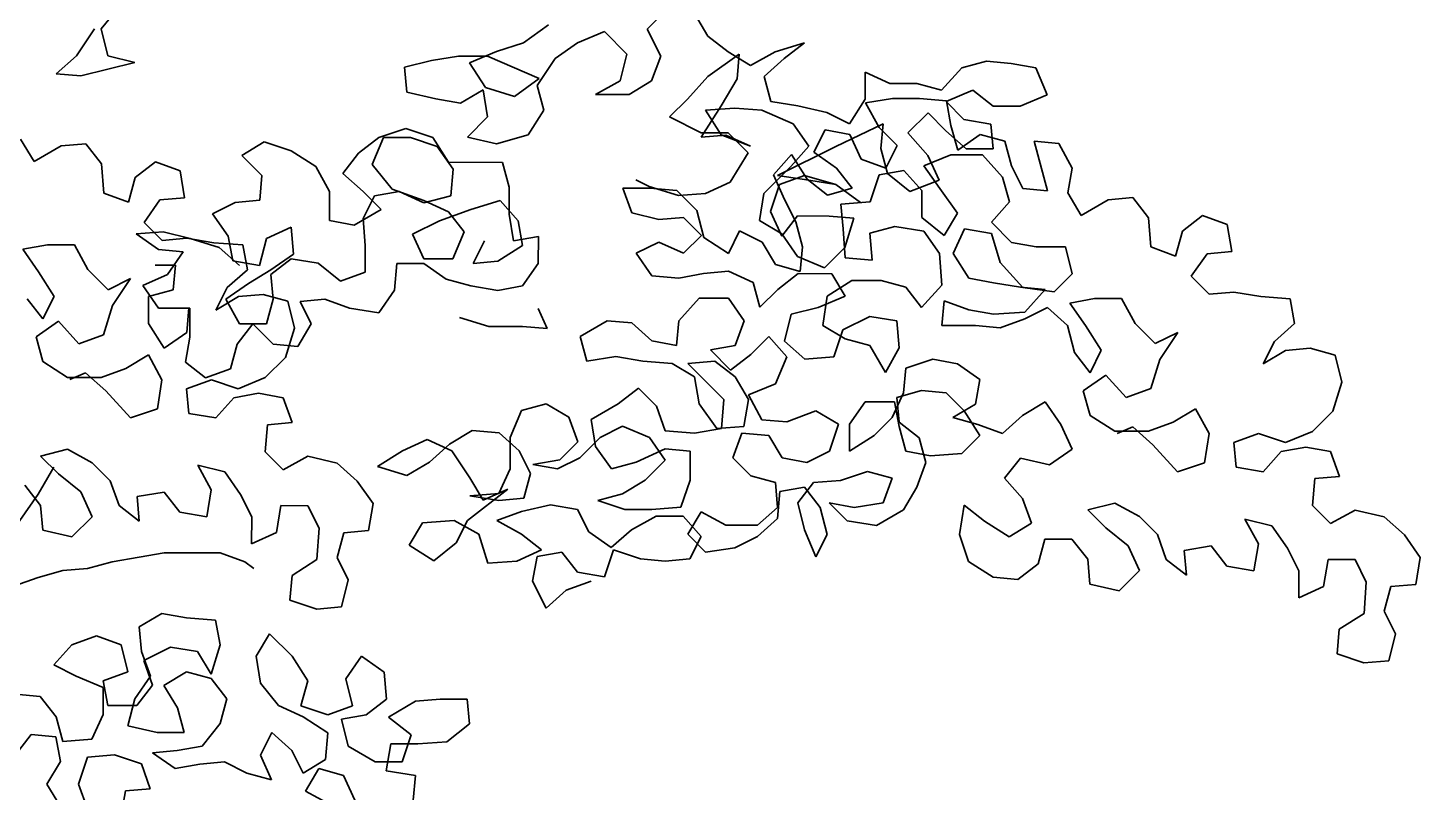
# Model space of a CAD drawing. Header units: millimetres. Extents: x 3675 to 7804, y -1257 to 3701.
# Drawn here: x 6697.1 to 6811.8, y -409 to -346 of the extents above; entities that cross this region are included whole.
import ezdxf

# ---------------------------------------------------------------- set-up
doc = ezdxf.new("R2010")
doc.units = ezdxf.units.MM
doc.layers.add('L-shrub', color=74, linetype='Continuous', lineweight=35)

# ---------------------------------------------------------------- blocks, each defined once
blk = doc.blocks.new('a4')
for p, q in [((0.50427, 2.15993), (0.51355, 2.17125)), ((0.75448, 2.1597), (0.76376, 2.16896)), ((0.77611, 2.16689), (0.78228, 2.15659)), ((0.50118, 2.15993), (0.49293, 2.14758)), ((0.50735, 2.14757), (0.50427, 2.15993)), ((0.70918, 2.1618), (0.69785, 2.15358)), ((0.72256, 2.15355), (0.73492, 2.15869)), ((0.73492, 2.15869), (0.74521, 2.14838)), ((0.76065, 2.14734), (0.75448, 2.1597)), ((0.78228, 2.15659), (0.79154, 2.14937)), ((0.69785, 2.15358), (0.68549, 2.14947)), ((0.71225, 2.14635), (0.72256, 2.15355)), ((0.81317, 2.14935), (0.82656, 2.15346)), ((0.82656, 2.15346), (0.81728, 2.14626)), ((0.49293, 2.14758), (0.48366, 2.13936)), ((0.49498, 2.13832), (0.5197, 2.14447)), ((0.5197, 2.14447), (0.50735, 2.14757)), ((0.65562, 2.14538), (0.64326, 2.1423)), ((0.66798, 2.14742), (0.65562, 2.14538)), ((0.68136, 2.14741), (0.66798, 2.14742)), ((0.68549, 2.14947), (0.67312, 2.14433)), ((0.67312, 2.14433), (0.68032, 2.133)), ((0.70504, 2.13709), (0.68136, 2.14741)), ((0.70401, 2.13401), (0.71225, 2.14635)), ((0.74521, 2.14838), (0.74211, 2.13603)), ((0.75652, 2.13602), (0.76065, 2.14734)), ((0.79669, 2.14834), (0.78226, 2.13805)), ((0.79154, 2.14937), (0.80183, 2.14318)), ((0.79565, 2.13701), (0.79669, 2.14834)), ((0.80183, 2.14318), (0.81317, 2.14935)), ((0.81728, 2.14626), (0.80801, 2.13803)), ((0.89862, 2.14207), (0.90995, 2.14514)), ((0.90995, 2.14514), (0.92128, 2.1441)), ((0.92128, 2.1441), (0.9326, 2.14203)), ((0.48366, 2.13936), (0.49498, 2.13832)), ((0.64326, 2.1423), (0.64428, 2.13097)), ((0.78226, 2.13805), (0.77299, 2.12776)), ((0.80801, 2.13803), (0.81109, 2.1267)), ((0.85433, 2.12769), (0.85434, 2.14005)), ((0.85434, 2.14005), (0.86567, 2.13489)), ((0.88935, 2.13178), (0.89862, 2.14207)), ((0.9326, 2.14203), (0.93774, 2.12967)), ((0.64428, 2.13097), (0.65766, 2.12787)), ((0.66899, 2.1258), (0.67929, 2.13197)), ((0.67929, 2.13197), (0.68134, 2.11961)), ((0.68032, 2.133), (0.6937, 2.12887)), ((0.6937, 2.12887), (0.70504, 2.13709)), ((0.70708, 2.12268), (0.70401, 2.13401)), ((0.74211, 2.13603), (0.73077, 2.12986)), ((0.74622, 2.12985), (0.75652, 2.13602)), ((0.78843, 2.12466), (0.79565, 2.13701)), ((0.86567, 2.13489), (0.87802, 2.13488)), ((0.87802, 2.13488), (0.88935, 2.13178)), ((0.90376, 2.13176), (0.8914, 2.12663)), ((0.91302, 2.12455), (0.90376, 2.13176)), ((0.65766, 2.12787), (0.66899, 2.1258)), ((0.73077, 2.12986), (0.74622, 2.12985)), ((0.77299, 2.12776), (0.76474, 2.11953)), ((0.77915, 2.11025), (0.78843, 2.12466)), ((0.81109, 2.1267), (0.82344, 2.12463)), ((0.82344, 2.12463), (0.83682, 2.12153)), ((0.84711, 2.11637), (0.85433, 2.12769)), ((0.86692, 2.12802), (0.85456, 2.12597)), ((0.85456, 2.12597), (0.86073, 2.11464)), ((0.87927, 2.12801), (0.86692, 2.12802)), ((0.89163, 2.12697), (0.87927, 2.12801)), ((0.8914, 2.12663), (0.89963, 2.11838)), ((0.89368, 2.11564), (0.89163, 2.12697)), ((0.92538, 2.12454), (0.91302, 2.12455)), ((0.93774, 2.12967), (0.92538, 2.12454)), ((0.68134, 2.11961), (0.67206, 2.11035)), ((0.69987, 2.11136), (0.70708, 2.12268)), ((0.76474, 2.11953), (0.77915, 2.11231)), ((0.79461, 2.12363), (0.78122, 2.12261)), ((0.78122, 2.12261), (0.78842, 2.11128)), ((0.80696, 2.12259), (0.79461, 2.12363)), ((0.82137, 2.11639), (0.80696, 2.12259)), ((0.83682, 2.12153), (0.84711, 2.11637)), ((0.88316, 2.12149), (0.87388, 2.11223)), ((0.89139, 2.11324), (0.88316, 2.12149)), ((0.89963, 2.11838), (0.91198, 2.11631)), ((0.64389, 2.11424), (0.63153, 2.11013)), ((0.65624, 2.11011), (0.64389, 2.11424)), ((0.77915, 2.11231), (0.79151, 2.1123)), ((0.79151, 2.1123), (0.80077, 2.10303)), ((0.82857, 2.10609), (0.82137, 2.11639)), ((0.83601, 2.11364), (0.83086, 2.10334)), ((0.84734, 2.11157), (0.83601, 2.11364)), ((0.86256, 2.11636), (0.84093, 2.10608)), ((0.86073, 2.11464), (0.86896, 2.1064)), ((0.86152, 2.10503), (0.86256, 2.11636)), ((0.87388, 2.11223), (0.88314, 2.10192)), ((0.90065, 2.10499), (0.89139, 2.11324)), ((0.89676, 2.10431), (0.89368, 2.11564)), ((0.91198, 2.11631), (0.913, 2.10498)), ((0.47351, 2.09908), (0.46735, 2.10939)), ((0.48588, 2.10628), (0.47351, 2.09908)), ((0.4972, 2.1073), (0.48588, 2.10628)), ((0.5044, 2.09803), (0.4972, 2.1073)), ((0.57902, 2.10812), (0.56871, 2.10195)), ((0.59137, 2.10399), (0.57902, 2.10812)), ((0.63153, 2.11013), (0.62226, 2.10293)), ((0.63359, 2.11013), (0.62843, 2.09778)), ((0.64595, 2.11012), (0.63359, 2.11013)), ((0.6583, 2.10599), (0.64595, 2.11012)), ((0.66344, 2.09878), (0.65624, 2.11011)), ((0.6655, 2.09568), (0.6583, 2.10599)), ((0.67206, 2.11035), (0.68545, 2.10725)), ((0.68545, 2.10725), (0.69987, 2.11136)), ((0.79048, 2.11127), (0.77915, 2.11025)), ((0.78842, 2.11128), (0.8018, 2.10612)), ((0.8018, 2.10612), (0.79048, 2.11127)), ((0.84093, 2.10608), (0.81414, 2.09272)), ((0.82033, 2.09683), (0.82857, 2.10609)), ((0.85248, 2.10023), (0.84734, 2.11157)), ((0.86896, 2.1064), (0.8638, 2.09611)), ((0.90706, 2.11151), (0.89676, 2.10431)), ((0.91838, 2.10841), (0.90706, 2.11151)), ((0.92146, 2.09708), (0.91838, 2.10841)), ((0.9431, 2.10736), (0.93177, 2.1084)), ((0.93177, 2.1084), (0.93793, 2.08574)), ((0.94926, 2.09603), (0.9431, 2.10736)), ((0.52912, 2.09903), (0.51984, 2.09183)), ((0.54044, 2.0949), (0.52912, 2.09903)), ((0.56871, 2.10195), (0.57797, 2.09268)), ((0.60269, 2.09677), (0.59137, 2.10399)), ((0.62226, 2.10293), (0.61504, 2.09367)), ((0.80077, 2.10303), (0.79252, 2.08965)), ((0.82056, 2.10232), (0.81231, 2.09306)), ((0.82776, 2.09099), (0.82056, 2.10232)), ((0.83086, 2.10334), (0.84115, 2.09613)), ((0.8638, 2.09611), (0.85248, 2.10023)), ((0.8646, 2.0937), (0.86152, 2.10503)), ((0.88131, 2.09712), (0.89367, 2.10226)), ((0.88314, 2.10192), (0.88828, 2.09059)), ((0.89367, 2.10226), (0.90808, 2.10224)), ((0.913, 2.10498), (0.90065, 2.10499)), ((0.90808, 2.10224), (0.91734, 2.09194)), ((0.50542, 2.08464), (0.5044, 2.09803)), ((0.54249, 2.08255), (0.54044, 2.0949)), ((0.57797, 2.09268), (0.57693, 2.08135)), ((0.60886, 2.08544), (0.60269, 2.09677)), ((0.61504, 2.09367), (0.6243, 2.08543)), ((0.62843, 2.09778), (0.63769, 2.08644)), ((0.68815, 2.09875), (0.66344, 2.09878)), ((0.66446, 2.08333), (0.6655, 2.09568)), ((0.69123, 2.08742), (0.68815, 2.09875)), ((0.80796, 2.08449), (0.82033, 2.09683)), ((0.81231, 2.09306), (0.81745, 2.08173)), ((0.81414, 2.09272), (0.82856, 2.09065)), ((0.8265, 2.09271), (0.81517, 2.0886)), ((0.84091, 2.08857), (0.8265, 2.09271)), ((0.84115, 2.09613), (0.84835, 2.08685)), ((0.85658, 2.08067), (0.86071, 2.09302)), ((0.86071, 2.09302), (0.87204, 2.09507)), ((0.87489, 2.08545), (0.8646, 2.0937)), ((0.87204, 2.09507), (0.88027, 2.08579)), ((0.8885, 2.08682), (0.88131, 2.09712)), ((0.9266, 2.08678), (0.92146, 2.09708)), ((0.94719, 2.0847), (0.94926, 2.09603)), ((0.51984, 2.09183), (0.51674, 2.08051)), ((0.63769, 2.08644), (0.6521, 2.08128)), ((0.69122, 2.07507), (0.69123, 2.08742)), ((0.75568, 2.08694), (0.74332, 2.08695)), ((0.74332, 2.08695), (0.74743, 2.07562)), ((0.75545, 2.08762), (0.74927, 2.09072)), ((0.76883, 2.08349), (0.75545, 2.08762)), ((0.76803, 2.0859), (0.75568, 2.08694)), ((0.79252, 2.08965), (0.78119, 2.08451)), ((0.81517, 2.0886), (0.81104, 2.07625)), ((0.83702, 2.08377), (0.82776, 2.09099)), ((0.82856, 2.09065), (0.84091, 2.08857)), ((0.84835, 2.08685), (0.83702, 2.08377)), ((0.84091, 2.08857), (0.85223, 2.08033)), ((0.85223, 2.08033), (0.84091, 2.08857)), ((0.88828, 2.09059), (0.87489, 2.08545)), ((0.89673, 2.07548), (0.8885, 2.08682)), ((0.91734, 2.09194), (0.92042, 2.08061)), ((0.93793, 2.08574), (0.9266, 2.08678)), ((0.51674, 2.08051), (0.50542, 2.08464)), ((0.52394, 2.07124), (0.53116, 2.08153)), ((0.53116, 2.08153), (0.54249, 2.08255)), ((0.5656, 2.08033), (0.5553, 2.07519)), ((0.57693, 2.08135), (0.5656, 2.08033)), ((0.60884, 2.07205), (0.60886, 2.08544)), ((0.62429, 2.07307), (0.62945, 2.08336)), ((0.6243, 2.08543), (0.63253, 2.07718)), ((0.62945, 2.08336), (0.64078, 2.08541)), ((0.64078, 2.08541), (0.6521, 2.08025)), ((0.6521, 2.08025), (0.66446, 2.08333)), ((0.6521, 2.08128), (0.66342, 2.07612)), ((0.67372, 2.07714), (0.68711, 2.08125)), ((0.68711, 2.08125), (0.69534, 2.07197)), ((0.77729, 2.07662), (0.76803, 2.0859)), ((0.78119, 2.08451), (0.76883, 2.08349)), ((0.80589, 2.07213), (0.80796, 2.08449)), ((0.81745, 2.08173), (0.82259, 2.07143)), ((0.84319, 2.07965), (0.85658, 2.08067)), ((0.88027, 2.08579), (0.88025, 2.07344)), ((0.92042, 2.08061), (0.91217, 2.07135)), ((0.95336, 2.0744), (0.94719, 2.0847)), ((0.96573, 2.0816), (0.95336, 2.0744)), ((0.97705, 2.08262), (0.96573, 2.0816)), ((0.98425, 2.07334), (0.97705, 2.08262)), ((0.5553, 2.07519), (0.5625, 2.06489)), ((0.63253, 2.07718), (0.62017, 2.06998)), ((0.6593, 2.07201), (0.67372, 2.07714)), ((0.66342, 2.07612), (0.67062, 2.06685)), ((0.69327, 2.06271), (0.69122, 2.07507)), ((0.74743, 2.07562), (0.75978, 2.07252)), ((0.75978, 2.07252), (0.77111, 2.07354)), ((0.77111, 2.07354), (0.77934, 2.06529)), ((0.78037, 2.06426), (0.77729, 2.07662)), ((0.81104, 2.07625), (0.81618, 2.06491)), ((0.81618, 2.06491), (0.82339, 2.07418)), ((0.82339, 2.07418), (0.83781, 2.07416)), ((0.83781, 2.07416), (0.84913, 2.07312)), ((0.84421, 2.06832), (0.84319, 2.07965)), ((0.89054, 2.06519), (0.89673, 2.07548)), ((1.00896, 2.07435), (0.99969, 2.06715)), ((1.02029, 2.07022), (1.00896, 2.07435)), ((0.53217, 2.06299), (0.52394, 2.07124)), ((0.58, 2.06384), (0.59134, 2.06898)), ((0.59134, 2.06898), (0.59235, 2.05662)), ((0.62017, 2.06998), (0.60884, 2.07205)), ((0.62531, 2.06071), (0.62429, 2.07307)), ((0.64694, 2.06584), (0.6593, 2.07201)), ((0.69534, 2.07197), (0.69739, 2.06065)), ((0.79684, 2.06734), (0.79169, 2.05704)), ((0.80714, 2.06218), (0.79684, 2.06734)), ((0.81618, 2.06594), (0.80589, 2.07213)), ((0.82259, 2.07143), (0.82567, 2.0601)), ((0.84523, 2.05494), (0.84421, 2.06832)), ((0.84913, 2.07312), (0.845, 2.05974)), ((0.86789, 2.06933), (0.85656, 2.06625)), ((0.88128, 2.06726), (0.86789, 2.06933)), ((0.88025, 2.07344), (0.89054, 2.06519)), ((0.88848, 2.05695), (0.88128, 2.06726)), ((0.89981, 2.06827), (0.89465, 2.05695)), ((0.91217, 2.0662), (0.89981, 2.06827)), ((0.91217, 2.07135), (0.92143, 2.06207)), ((0.98527, 2.05996), (0.98425, 2.07334)), ((0.99969, 2.06715), (0.99659, 2.05583)), ((1.02234, 2.05786), (1.02029, 2.07022)), ((0.46833, 2.05893), (0.47966, 2.06098)), ((0.47966, 2.06098), (0.49201, 2.06097)), ((0.49201, 2.06097), (0.49818, 2.04964)), ((0.53264, 2.06697), (0.52028, 2.06596)), ((0.52028, 2.06596), (0.53058, 2.05874)), ((0.5435, 2.06401), (0.53217, 2.06299)), ((0.545, 2.06387), (0.53264, 2.06697)), ((0.55586, 2.06194), (0.5435, 2.06401)), ((0.55838, 2.05974), (0.545, 2.06387)), ((0.56924, 2.0609), (0.55586, 2.06194)), ((0.5625, 2.06489), (0.56455, 2.05356)), ((0.57129, 2.04957), (0.56924, 2.0609)), ((0.5769, 2.05149), (0.58, 2.06384)), ((0.6253, 2.04836), (0.62531, 2.06071)), ((0.65207, 2.05451), (0.64694, 2.06584)), ((0.67062, 2.06685), (0.66546, 2.0545)), ((0.67472, 2.05243), (0.67988, 2.06272)), ((0.7046, 2.06476), (0.69327, 2.06271)), ((0.70459, 2.0524), (0.7046, 2.06476)), ((0.75977, 2.06222), (0.74947, 2.05708)), ((0.77109, 2.05706), (0.75977, 2.06222)), ((0.77934, 2.06529), (0.77109, 2.05706)), ((0.79169, 2.05704), (0.78037, 2.06426)), ((0.81331, 2.05188), (0.80714, 2.06218)), ((0.82338, 2.05564), (0.81618, 2.06594)), ((0.85656, 2.06625), (0.85758, 2.05389)), ((0.91627, 2.05281), (0.91217, 2.0662)), ((0.92143, 2.06207), (0.93276, 2.06)), ((0.47553, 2.04863), (0.46833, 2.05893)), ((0.53058, 2.05874), (0.5419, 2.0577)), ((0.5419, 2.0577), (0.53468, 2.04741)), ((0.56764, 2.0515), (0.55838, 2.05974)), ((0.59235, 2.05662), (0.58205, 2.04943)), ((0.58205, 2.04737), (0.59132, 2.05456)), ((0.59132, 2.05456), (0.60368, 2.05249)), ((0.66546, 2.0545), (0.65207, 2.05451)), ((0.69739, 2.06065), (0.68605, 2.05345)), ((0.74947, 2.05708), (0.75667, 2.04678)), ((0.83573, 2.05048), (0.82338, 2.05564)), ((0.82567, 2.0601), (0.82463, 2.04878)), ((0.845, 2.05974), (0.83573, 2.05048)), ((0.85758, 2.05389), (0.84523, 2.05494)), ((0.88949, 2.04254), (0.88848, 2.05695)), ((0.89465, 2.05695), (0.90185, 2.04562)), ((0.93276, 2.06), (0.94614, 2.05999)), ((0.94614, 2.05999), (0.94922, 2.04763)), ((0.99659, 2.05583), (0.98527, 2.05996)), ((1.00379, 2.04655), (1.01101, 2.05684)), ((1.01101, 2.05684), (1.02234, 2.05786)), ((0.48273, 2.03729), (0.47553, 2.04863)), ((0.49818, 2.04964), (0.50744, 2.04036)), ((0.53834, 2.05166), (0.52907, 2.05167)), ((0.5373, 2.04033), (0.53834, 2.05166)), ((0.56201, 2.04134), (0.57129, 2.04957)), ((0.56455, 2.05356), (0.5769, 2.05149)), ((0.58205, 2.04943), (0.57175, 2.04326)), ((0.60368, 2.05249), (0.61397, 2.04425)), ((0.61397, 2.04425), (0.6253, 2.04836)), ((0.63867, 2.04011), (0.63972, 2.05246)), ((0.63972, 2.05246), (0.65207, 2.05245)), ((0.65207, 2.05245), (0.66236, 2.04523)), ((0.68605, 2.05345), (0.67472, 2.05243)), ((0.69737, 2.04211), (0.70459, 2.0524)), ((0.78035, 2.04779), (0.79168, 2.04881)), ((0.79168, 2.04881), (0.803, 2.04365)), ((0.82463, 2.04878), (0.81331, 2.05188)), ((0.92656, 2.04147), (0.91627, 2.05281)), ((0.50744, 2.04036), (0.51774, 2.0455)), ((0.51774, 2.0455), (0.50949, 2.03315)), ((0.53468, 2.04741), (0.52335, 2.04227)), ((0.52335, 2.04227), (0.53055, 2.03197)), ((0.57175, 2.04326), (0.56144, 2.03606)), ((0.58307, 2.03604), (0.58205, 2.04737)), ((0.66236, 2.04523), (0.67369, 2.04213)), ((0.67369, 2.04213), (0.68604, 2.04006)), ((0.68604, 2.04006), (0.69737, 2.04211)), ((0.75667, 2.04678), (0.76902, 2.04574)), ((0.76902, 2.04574), (0.78035, 2.04779)), ((0.803, 2.04365), (0.80608, 2.03232)), ((0.81432, 2.04055), (0.8236, 2.04775)), ((0.8236, 2.04775), (0.83904, 2.04773)), ((0.83697, 2.03744), (0.84831, 2.04464)), ((0.83904, 2.04773), (0.84521, 2.03743)), ((0.84831, 2.04464), (0.86169, 2.04462)), ((0.86169, 2.04462), (0.87302, 2.04152)), ((0.88022, 2.03225), (0.88949, 2.04254)), ((0.90185, 2.04562), (0.91318, 2.04355)), ((0.91318, 2.04355), (0.92553, 2.04148)), ((0.94922, 2.04763), (0.94097, 2.0394)), ((1.01202, 2.03831), (1.00379, 2.04655)), ((0.47037, 2.03628), (0.47757, 2.027)), ((0.47757, 2.027), (0.48273, 2.03729)), ((0.52596, 2.0249), (0.52597, 2.03726)), ((0.52597, 2.03726), (0.5373, 2.04033)), ((0.55686, 2.03105), (0.56201, 2.04134)), ((0.56716, 2.03722), (0.55686, 2.03105)), ((0.56144, 2.03606), (0.56761, 2.02473)), ((0.57849, 2.03824), (0.56716, 2.03722)), ((0.58981, 2.03514), (0.57849, 2.03824)), ((0.57997, 2.02471), (0.58307, 2.03604)), ((0.59542, 2.035), (0.60675, 2.03602)), ((0.60675, 2.03602), (0.61807, 2.03189)), ((0.63146, 2.02982), (0.63867, 2.04011)), ((0.76901, 2.02617), (0.77828, 2.03646)), ((0.77828, 2.03646), (0.79167, 2.03645)), ((0.79167, 2.03645), (0.79887, 2.02615)), ((0.80608, 2.03232), (0.81432, 2.04055)), ((0.84521, 2.03743), (0.83285, 2.03229)), ((0.8349, 2.02405), (0.83697, 2.03744)), ((0.87302, 2.04152), (0.88022, 2.03225)), ((0.89052, 2.03533), (0.88948, 2.024)), ((0.90184, 2.0312), (0.89052, 2.03533)), ((0.92553, 2.04148), (0.93686, 2.04044)), ((0.94097, 2.0394), (0.92656, 2.04147)), ((0.93686, 2.04044), (0.92758, 2.03015)), ((0.94818, 2.03425), (0.95951, 2.0363)), ((0.95951, 2.0363), (0.97186, 2.03629)), ((0.97186, 2.03629), (0.97803, 2.02495)), ((1.02335, 2.03933), (1.01202, 2.03831)), ((1.0357, 2.03726), (1.02335, 2.03933)), ((1.04909, 2.03621), (1.0357, 2.03726)), ((1.05114, 2.02489), (1.04909, 2.03621)), ((0.50949, 2.03315), (0.50536, 2.01977)), ((0.53055, 2.03197), (0.54497, 2.03195)), ((0.5445, 2.03209), (0.54346, 2.02076)), ((0.54497, 2.03195), (0.54495, 2.01857)), ((0.59289, 2.02278), (0.58981, 2.03514)), ((0.60056, 2.0247), (0.59542, 2.035)), ((0.61807, 2.03189), (0.63146, 2.02982)), ((0.70868, 2.02254), (0.70457, 2.03181)), ((0.82049, 2.02922), (0.81739, 2.01686)), ((0.83285, 2.03229), (0.82049, 2.02922)), ((0.91316, 2.02913), (0.90184, 2.0312)), ((0.92758, 2.03015), (0.91316, 2.02913)), ((0.92758, 2.02706), (0.93788, 2.0322)), ((0.93788, 2.0322), (0.94714, 2.02395)), ((0.95538, 2.02394), (0.94818, 2.03425)), ((0.48477, 2.02597), (0.47447, 2.01877)), ((0.49403, 2.01566), (0.48477, 2.02597)), ((0.53316, 2.01357), (0.52596, 2.0249)), ((0.56657, 2.01546), (0.57379, 2.02472)), ((0.56761, 2.02473), (0.57997, 2.02471)), ((0.57379, 2.02472), (0.58305, 2.01544)), ((0.58876, 2.0094), (0.59289, 2.02278)), ((0.59437, 2.0144), (0.60056, 2.0247)), ((0.66852, 2.02772), (0.68191, 2.02359)), ((0.68191, 2.02359), (0.69735, 2.02358)), ((0.69735, 2.02358), (0.70868, 2.02254)), ((0.72369, 2.01901), (0.73606, 2.0262)), ((0.73606, 2.0262), (0.74738, 2.02516)), ((0.74738, 2.02516), (0.75664, 2.01692)), ((0.76797, 2.01485), (0.76901, 2.02617)), ((0.79887, 2.02615), (0.79474, 2.01482)), ((0.84519, 2.01787), (0.8349, 2.02405)), ((0.84417, 2.02199), (0.85653, 2.02815)), ((0.85653, 2.02815), (0.86888, 2.02608)), ((0.86888, 2.02608), (0.8699, 2.01373)), ((0.88948, 2.024), (0.90492, 2.02399)), ((0.90492, 2.02399), (0.91625, 2.02295)), ((0.91625, 2.02295), (0.92758, 2.02706)), ((0.94714, 2.02395), (0.95022, 2.01159)), ((0.96257, 2.01261), (0.95538, 2.02394)), ((0.97803, 2.02495), (0.98729, 2.01568)), ((1.04186, 2.01666), (1.05114, 2.02489)), ((0.47447, 2.01877), (0.47755, 2.00744)), ((0.50536, 2.01977), (0.49403, 2.01566)), ((0.54346, 2.02076), (0.53316, 2.01357)), ((0.54495, 2.01857), (0.54288, 2.00724)), ((0.72677, 2.00768), (0.72369, 2.01901)), ((0.75664, 2.01692), (0.76797, 2.01485)), ((0.80194, 2.0107), (0.81019, 2.01893)), ((0.81019, 2.01893), (0.81841, 2.00965)), ((0.81739, 2.01686), (0.82665, 2.00862)), ((0.84004, 2.00963), (0.84417, 2.02199)), ((0.85652, 2.01477), (0.84519, 2.01787)), ((0.98729, 2.01568), (0.99759, 2.02082)), ((0.99759, 2.02082), (0.98934, 2.00847)), ((1.0367, 2.00636), (1.04186, 2.01666)), ((0.51564, 2.00431), (0.52595, 2.01048)), ((0.52595, 2.01048), (0.53212, 1.99915)), ((0.56347, 2.00414), (0.56657, 2.01546)), ((0.58305, 2.01544), (0.59437, 2.0144)), ((0.74016, 2.00973), (0.72677, 2.00768)), ((0.75251, 2.00765), (0.74016, 2.00973)), ((0.79474, 2.01482), (0.78341, 2.01277)), ((0.78341, 2.01277), (0.79267, 2.0035)), ((0.79267, 2.0035), (0.80194, 2.0107)), ((0.81841, 2.00965), (0.81326, 1.9973)), ((0.86371, 2.0024), (0.85652, 2.01477)), ((0.8699, 2.01373), (0.86371, 2.0024)), ((0.95022, 2.01159), (0.95742, 2.00232)), ((0.95742, 2.00232), (0.96257, 2.01261)), ((1.04701, 2.01253), (1.0367, 2.00636)), ((1.05833, 2.01355), (1.04701, 2.01253)), ((1.06966, 2.01045), (1.05833, 2.01355)), ((1.07274, 1.99809), (1.06966, 2.01045)), ((0.47755, 2.00744), (0.48887, 2.00022)), ((0.50431, 2.00021), (0.51564, 2.00431)), ((0.54288, 2.00724), (0.55214, 2.00003)), ((0.55214, 2.00003), (0.56347, 2.00414)), ((0.57948, 2.00014), (0.58876, 2.0094)), ((0.7659, 2.00661), (0.75251, 2.00765)), ((0.77619, 2.00043), (0.7659, 2.00661)), ((0.77311, 2.00661), (0.78546, 2.00762)), ((0.78957, 1.99012), (0.77311, 2.00661)), ((0.78546, 2.00762), (0.79472, 2.00041)), ((0.82665, 2.00862), (0.84004, 2.00963)), ((0.87194, 1.99313), (0.87298, 2.00446)), ((0.87298, 2.00446), (0.88534, 2.00856)), ((0.88534, 2.00856), (0.89667, 2.00649)), ((0.89667, 2.00649), (0.90696, 1.99928)), ((0.98934, 2.00847), (0.98521, 1.99509)), ((0.48887, 2.00022), (0.50431, 2.00021)), ((0.49711, 2.00227), (0.4899, 1.99919)), ((0.50637, 1.99403), (0.49711, 2.00227)), ((0.53212, 1.99915), (0.53004, 1.98577)), ((0.54344, 1.99502), (0.55477, 1.99913)), ((0.55477, 1.99913), (0.56712, 1.995)), ((0.56712, 1.995), (0.57948, 2.00014)), ((0.77824, 1.98807), (0.77619, 2.00043)), ((0.79472, 2.00041), (0.80089, 1.99011)), ((0.81326, 1.9973), (0.80089, 1.99217)), ((0.90696, 1.99928), (0.90489, 1.98795)), ((0.96462, 2.00128), (0.95432, 1.99408)), ((0.97388, 1.99098), (0.96462, 2.00128)), ((1.0686, 1.98471), (1.07274, 1.99809)), ((0.51768, 1.98166), (0.50637, 1.99403)), ((0.54446, 1.98369), (0.54344, 1.99502)), ((0.56506, 1.99088), (0.55681, 1.98162)), ((0.57639, 1.99293), (0.56506, 1.99088)), ((0.58771, 1.99086), (0.57639, 1.99293)), ((0.59182, 1.97953), (0.58771, 1.99086)), ((0.74117, 1.9881), (0.75044, 1.9953)), ((0.75044, 1.9953), (0.75867, 1.98706)), ((0.80089, 1.99217), (0.80706, 1.98083)), ((0.86678, 1.98181), (0.87194, 1.99313)), ((0.86885, 1.99107), (0.88018, 1.99415)), ((0.86987, 1.97975), (0.86885, 1.99107)), ((0.88018, 1.99415), (0.89151, 1.99311)), ((0.89151, 1.99311), (0.89974, 1.98487)), ((0.95432, 1.99408), (0.9574, 1.98275)), ((0.98521, 1.99509), (0.97388, 1.99098)), ((0.53004, 1.98577), (0.51768, 1.98166)), ((0.69173, 1.9727), (0.69689, 1.98505)), ((0.69689, 1.98505), (0.70822, 1.98813)), ((0.70822, 1.98813), (0.71851, 1.98194)), ((0.72881, 1.9809), (0.74117, 1.9881)), ((0.75867, 1.98706), (0.76278, 1.97573)), ((0.78646, 1.97673), (0.77824, 1.98807)), ((0.78852, 1.97673), (0.78957, 1.99012)), ((0.80089, 1.99011), (0.79882, 1.97775)), ((0.81839, 1.97979), (0.83178, 1.98493)), ((0.83178, 1.98493), (0.84207, 1.97874)), ((0.85443, 1.98903), (0.84722, 1.97874)), ((0.86782, 1.98901), (0.85443, 1.98903)), ((0.86987, 1.97769), (0.86782, 1.98901)), ((0.90489, 1.98795), (0.89459, 1.98178)), ((0.89974, 1.98487), (0.90693, 1.97353)), ((0.92651, 1.98278), (0.93681, 1.98895)), ((0.93681, 1.98895), (0.94401, 1.97865)), ((0.99549, 1.97963), (1.00579, 1.9858)), ((1.00579, 1.9858), (1.01196, 1.97447)), ((1.05933, 1.97545), (1.0686, 1.98471)), ((0.55681, 1.98162), (0.54446, 1.98369)), ((0.57945, 1.96616), (0.58049, 1.97851)), ((0.58049, 1.97851), (0.59182, 1.97953)), ((0.71851, 1.98194), (0.72262, 1.97061)), ((0.73085, 1.96855), (0.72881, 1.9809)), ((0.73292, 1.97266), (0.74322, 1.9778)), ((0.74322, 1.9778), (0.75557, 1.97264)), ((0.79882, 1.97775), (0.78646, 1.97673)), ((0.80706, 1.98083), (0.81839, 1.97979)), ((0.84207, 1.97874), (0.83794, 1.96639)), ((0.84722, 1.97874), (0.84721, 1.96638)), ((0.85854, 1.97358), (0.86678, 1.98181)), ((0.87913, 1.97253), (0.86987, 1.97975)), ((0.89459, 1.98178), (0.90591, 1.97868)), ((0.90591, 1.97868), (0.91723, 1.97455)), ((0.91723, 1.97455), (0.92651, 1.98278)), ((0.94401, 1.97865), (0.94915, 1.96732)), ((0.9574, 1.98275), (0.96872, 1.97554)), ((0.98416, 1.97552), (0.99549, 1.97963)), ((0.65363, 1.97171), (0.6423, 1.96657)), ((0.66495, 1.96655), (0.65363, 1.97171)), ((0.66393, 1.96964), (0.67423, 1.97581)), ((0.67423, 1.97581), (0.68658, 1.97477)), ((0.68658, 1.97477), (0.69584, 1.96652)), ((0.69172, 1.95829), (0.69173, 1.9727)), ((0.72364, 1.9634), (0.73292, 1.97266)), ((0.75557, 1.97264), (0.76277, 1.96234)), ((0.76278, 1.97573), (0.77617, 1.97468)), ((0.77617, 1.97468), (0.78852, 1.97673)), ((0.79779, 1.97466), (0.79366, 1.96334)), ((0.81014, 1.97362), (0.79779, 1.97466)), ((0.81631, 1.96332), (0.81014, 1.97362)), ((0.84721, 1.96638), (0.85854, 1.97358)), ((0.87295, 1.96636), (0.86987, 1.97769)), ((0.88221, 1.9612), (0.87913, 1.97253)), ((0.90693, 1.97353), (0.89869, 1.9653)), ((0.96872, 1.97554), (0.98416, 1.97552)), ((0.97696, 1.97759), (0.96975, 1.97451)), ((0.98622, 1.96934), (0.97696, 1.97759)), ((1.01196, 1.97447), (1.00989, 1.96108)), ((1.02329, 1.97034), (1.03462, 1.97445)), ((1.03462, 1.97445), (1.04697, 1.97032)), ((1.04697, 1.97032), (1.05933, 1.97545)), ((0.47648, 1.96419), (0.48884, 1.96727)), ((0.48884, 1.96727), (0.50016, 1.96108)), ((0.58768, 1.95791), (0.57945, 1.96616)), ((0.6423, 1.96657), (0.63097, 1.95937)), ((0.65465, 1.96141), (0.66393, 1.96964)), ((0.67318, 1.95418), (0.66495, 1.96655)), ((0.69584, 1.96652), (0.70098, 1.95622)), ((0.72262, 1.97061), (0.71437, 1.96238)), ((0.73805, 1.95824), (0.73085, 1.96855)), ((0.76277, 1.96749), (0.74938, 1.96132)), ((0.7741, 1.96645), (0.76277, 1.96749)), ((0.77409, 1.95306), (0.7741, 1.96645)), ((0.83794, 1.96639), (0.82764, 1.96125)), ((0.88427, 1.96429), (0.87295, 1.96636)), ((0.89869, 1.9653), (0.88427, 1.96429)), ((0.94915, 1.96732), (0.93884, 1.96012)), ((0.99753, 1.95698), (0.98622, 1.96934)), ((1.0243, 1.95901), (1.02329, 1.97034)), ((1.0449, 1.9662), (1.03666, 1.95694)), ((1.05623, 1.96825), (1.0449, 1.9662)), ((1.06756, 1.96618), (1.05623, 1.96825)), ((1.07167, 1.95485), (1.06756, 1.96618)), ((0.48265, 1.95904), (0.47543, 1.94669)), ((0.48471, 1.95595), (0.47648, 1.96419)), ((0.50016, 1.96108), (0.50839, 1.95284)), ((0.55472, 1.94868), (0.54855, 1.96001)), ((0.54855, 1.96001), (0.56091, 1.95691)), ((0.59901, 1.96408), (0.58768, 1.95791)), ((0.6124, 1.96098), (0.59901, 1.96408)), ((0.62165, 1.95273), (0.6124, 1.96098)), ((0.63097, 1.95937), (0.64435, 1.95524)), ((0.64435, 1.95524), (0.65465, 1.96141)), ((0.71437, 1.96238), (0.70202, 1.96034)), ((0.70202, 1.96034), (0.71334, 1.95827)), ((0.71334, 1.95827), (0.72364, 1.9634)), ((0.74938, 1.96132), (0.73805, 1.95824)), ((0.76277, 1.96234), (0.75349, 1.95308)), ((0.79366, 1.96334), (0.80189, 1.9551)), ((0.82764, 1.96125), (0.81631, 1.96332)), ((0.87808, 1.94988), (0.88221, 1.9612)), ((0.92546, 1.96322), (0.91824, 1.95396)), ((0.93884, 1.96012), (0.92546, 1.96322)), ((1.00989, 1.96108), (0.99753, 1.95698)), ((1.03666, 1.95694), (1.0243, 1.95901)), ((0.495, 1.9477), (0.48471, 1.95595)), ((0.50839, 1.95284), (0.5125, 1.94151)), ((0.56091, 1.95691), (0.56811, 1.9466)), ((0.62885, 1.94243), (0.62165, 1.95273)), ((0.67935, 1.94388), (0.67318, 1.95418)), ((0.68656, 1.94696), (0.69172, 1.95829)), ((0.70098, 1.95622), (0.69788, 1.94489)), ((0.75349, 1.95308), (0.74319, 1.94691)), ((0.76996, 1.94071), (0.77409, 1.95306)), ((0.80189, 1.9551), (0.81321, 1.952)), ((0.83072, 1.95198), (0.84308, 1.953)), ((0.84308, 1.953), (0.85544, 1.95711)), ((0.85544, 1.95711), (0.86676, 1.95401)), ((0.86676, 1.95401), (0.86263, 1.94268)), ((0.91824, 1.95396), (0.92647, 1.94469)), ((1.0593, 1.94147), (1.06034, 1.95383)), ((1.06034, 1.95383), (1.07167, 1.95485)), ((0.47543, 1.94669), (0.461, 1.92611)), ((0.46926, 1.95081), (0.47646, 1.94154)), ((0.50014, 1.93637), (0.495, 1.9477)), ((0.52074, 1.94562), (0.5331, 1.94767)), ((0.5331, 1.94767), (0.5403, 1.93839)), ((0.55265, 1.93632), (0.55472, 1.94868)), ((0.56811, 1.9466), (0.57324, 1.9363)), ((0.67213, 1.93462), (0.69068, 1.94902)), ((0.67317, 1.94595), (0.68656, 1.94696)), ((0.68656, 1.94387), (0.67317, 1.94595)), ((0.69068, 1.94902), (0.67935, 1.94388)), ((0.74319, 1.94691), (0.73186, 1.94383)), ((0.81321, 1.952), (0.81423, 1.94067)), ((0.81423, 1.93552), (0.81527, 1.94788)), ((0.81527, 1.94788), (0.8266, 1.94992)), ((0.8235, 1.94272), (0.83072, 1.95198)), ((0.8266, 1.94992), (0.8338, 1.94065)), ((0.87189, 1.93959), (0.87808, 1.94988)), ((0.47646, 1.94154), (0.47748, 1.93021)), ((0.5125, 1.94151), (0.52176, 1.93429)), ((0.52176, 1.93429), (0.52074, 1.94562)), ((0.58456, 1.92909), (0.58664, 1.94144)), ((0.58664, 1.94144), (0.59899, 1.94143)), ((0.59899, 1.94143), (0.60413, 1.93113)), ((0.62678, 1.93008), (0.62885, 1.94243)), ((0.69788, 1.94489), (0.68656, 1.94387)), ((0.71024, 1.94179), (0.69685, 1.93872)), ((0.72259, 1.93972), (0.71024, 1.94179)), ((0.72773, 1.92942), (0.72259, 1.93972)), ((0.73186, 1.94383), (0.74421, 1.9397)), ((0.74421, 1.9397), (0.75657, 1.93969)), ((0.75657, 1.93969), (0.76996, 1.94071)), ((0.81423, 1.94067), (0.80496, 1.93244)), ((0.82658, 1.93036), (0.8235, 1.94272)), ((0.8338, 1.94065), (0.83687, 1.92829)), ((0.84924, 1.94064), (0.83792, 1.94271)), ((0.83792, 1.94271), (0.84615, 1.93446)), ((0.86263, 1.94268), (0.84924, 1.94064)), ((0.85953, 1.93239), (0.87189, 1.93959)), ((0.8997, 1.94162), (0.89763, 1.92824)), ((0.90896, 1.9344), (0.8997, 1.94162)), ((0.92647, 1.94469), (0.93058, 1.93335)), ((0.95633, 1.93951), (0.96869, 1.94259)), ((0.96456, 1.93126), (0.95633, 1.93951)), ((0.96869, 1.94259), (0.98001, 1.9364)), ((1.06753, 1.93323), (1.0593, 1.94147)), ((0.49086, 1.92711), (0.50014, 1.93637)), ((0.5403, 1.93839), (0.55265, 1.93632)), ((0.57324, 1.9363), (0.57323, 1.92395)), ((0.65154, 1.93361), (0.64535, 1.92332)), ((0.66595, 1.93463), (0.65154, 1.93361)), ((0.67727, 1.92844), (0.66595, 1.93463)), ((0.66697, 1.92433), (0.67213, 1.93462)), ((0.69685, 1.93872), (0.68552, 1.93461)), ((0.68552, 1.93461), (0.69684, 1.92842)), ((0.75863, 1.9366), (0.74729, 1.93043)), ((0.77098, 1.93659), (0.75863, 1.9366)), ((0.77921, 1.92732), (0.77098, 1.93659)), ((0.77922, 1.93864), (0.77303, 1.92835)), ((0.79054, 1.93245), (0.77922, 1.93864)), ((0.80495, 1.92729), (0.81423, 1.93552)), ((0.84615, 1.93446), (0.85953, 1.93239)), ((0.92028, 1.92719), (0.90896, 1.9344)), ((0.93058, 1.93335), (0.92028, 1.92719)), ((0.98001, 1.9364), (0.98824, 1.92815)), ((1.03457, 1.92399), (1.0284, 1.93532)), ((1.0284, 1.93532), (1.04075, 1.93222)), ((1.07886, 1.9394), (1.06753, 1.93323)), ((1.09224, 1.9363), (1.07886, 1.9394)), ((1.1015, 1.92805), (1.09224, 1.9363)), ((0.47748, 1.93021), (0.49086, 1.92711)), ((0.57323, 1.92395), (0.58456, 1.92909)), ((0.60413, 1.93113), (0.60309, 1.91671)), ((0.61236, 1.91773), (0.61546, 1.92906)), ((0.61546, 1.92906), (0.62678, 1.93008)), ((0.68138, 1.91505), (0.67727, 1.92844)), ((0.69684, 1.92842), (0.7061, 1.9212)), ((0.73802, 1.9222), (0.72773, 1.92942)), ((0.74729, 1.93043), (0.73802, 1.9222)), ((0.77303, 1.92835), (0.78126, 1.92011)), ((0.77405, 1.91702), (0.77921, 1.92732)), ((0.80496, 1.93244), (0.79054, 1.93245)), ((0.79465, 1.92215), (0.80495, 1.92729)), ((0.83172, 1.918), (0.82658, 1.93036)), ((0.83687, 1.92829), (0.83172, 1.918)), ((0.89763, 1.92824), (0.90173, 1.91588)), ((0.97485, 1.92302), (0.96456, 1.93126)), ((0.98824, 1.92815), (0.99235, 1.91682)), ((1.04075, 1.93222), (1.04795, 1.92192)), ((1.1087, 1.91775), (1.1015, 1.92805)), ((0.64535, 1.92332), (0.65667, 1.9161)), ((0.65667, 1.9161), (0.66697, 1.92433)), ((0.7061, 1.9212), (0.69477, 1.91607)), ((0.73492, 1.90882), (0.73905, 1.92117)), ((0.73905, 1.92117), (0.7514, 1.91704)), ((0.78126, 1.92011), (0.79465, 1.92215)), ((0.93365, 1.91482), (0.93675, 1.92614)), ((0.93675, 1.92614), (0.94911, 1.92613)), ((0.94911, 1.92613), (0.95631, 1.91686)), ((0.97999, 1.91169), (0.97485, 1.92302)), ((1.00059, 1.92093), (1.01295, 1.92298)), ((1.00161, 1.90961), (1.00059, 1.92093)), ((1.01295, 1.92298), (1.02014, 1.91371)), ((1.0325, 1.91164), (1.03457, 1.92399)), ((1.04795, 1.92192), (1.05309, 1.91162)), ((0.49806, 1.91269), (0.50939, 1.91577)), ((0.50939, 1.91577), (0.52174, 1.91782)), ((0.52174, 1.91782), (0.53307, 1.91987)), ((0.53307, 1.91987), (0.55881, 1.91984)), ((0.55881, 1.91984), (0.57014, 1.91571)), ((0.57014, 1.91571), (0.57425, 1.91262)), ((0.60309, 1.91671), (0.59175, 1.90951)), ((0.61749, 1.90743), (0.61236, 1.91773)), ((0.69477, 1.91607), (0.68138, 1.91505)), ((0.70197, 1.90679), (0.70404, 1.91812)), ((0.70404, 1.91812), (0.71537, 1.92017)), ((0.71537, 1.92017), (0.72256, 1.91089)), ((0.7514, 1.91704), (0.76273, 1.916)), ((0.76273, 1.916), (0.77405, 1.91702)), ((0.90173, 1.91588), (0.91305, 1.90866)), ((0.92438, 1.90762), (0.93365, 1.91482)), ((0.95631, 1.91686), (0.95733, 1.90553)), ((0.99235, 1.91682), (1.00161, 1.90961)), ((1.06441, 1.9044), (1.06648, 1.91676)), ((1.06648, 1.91676), (1.07884, 1.91674)), ((1.07884, 1.91674), (1.08398, 1.90644)), ((1.10663, 1.90539), (1.1087, 1.91775)), ((0.46407, 1.90448), (0.4754, 1.90859)), ((0.4754, 1.90859), (0.48673, 1.91167)), ((0.48673, 1.91167), (0.49806, 1.91269)), ((0.59175, 1.90951), (0.59071, 1.89819)), ((0.72256, 1.91089), (0.73492, 1.90882)), ((0.91305, 1.90866), (0.92438, 1.90762)), ((0.97071, 1.90243), (0.97999, 1.91169)), ((1.02014, 1.91371), (1.0325, 1.91164)), ((1.05309, 1.91162), (1.05308, 1.89926)), ((0.61439, 1.89508), (0.61749, 1.90743)), ((0.70813, 1.89443), (0.70197, 1.90679)), ((0.71741, 1.90266), (0.70813, 1.89443)), ((0.72874, 1.90677), (0.71741, 1.90266)), ((0.95733, 1.90553), (0.97071, 1.90243)), ((1.05308, 1.89926), (1.06441, 1.9044)), ((1.08398, 1.90644), (1.08294, 1.89203)), ((1.0922, 1.89305), (1.0953, 1.90437)), ((1.0953, 1.90437), (1.10663, 1.90539)), ((0.59071, 1.89819), (0.60307, 1.89406)), ((0.60307, 1.89406), (0.61439, 1.89508)), ((0.53202, 1.89206), (0.52171, 1.8859)), ((0.54334, 1.89), (0.53202, 1.89206)), ((0.55673, 1.88895), (0.54334, 1.89)), ((0.55878, 1.87762), (0.55673, 1.88895)), ((1.08294, 1.89203), (1.0716, 1.88483)), ((1.09734, 1.88275), (1.0922, 1.89305)), ((0.52171, 1.8859), (0.52273, 1.87457)), ((0.57525, 1.87246), (0.58143, 1.88275)), ((0.58143, 1.88275), (0.59172, 1.87245)), ((1.0716, 1.88483), (1.07056, 1.87351)), ((1.09424, 1.87039), (1.09734, 1.88275)), ((0.48257, 1.86843), (0.49082, 1.87769)), ((0.49082, 1.87769), (0.50215, 1.8818)), ((0.50215, 1.8818), (0.51347, 1.87767)), ((0.51347, 1.87767), (0.51655, 1.86531)), ((0.52376, 1.87045), (0.53612, 1.87662)), ((0.53612, 1.87662), (0.54848, 1.87455)), ((0.55464, 1.86424), (0.55878, 1.87762)), ((0.52273, 1.87457), (0.52684, 1.86324)), ((0.52787, 1.85912), (0.52376, 1.87045)), ((0.54848, 1.87455), (0.55464, 1.86424)), ((0.57729, 1.8601), (0.57525, 1.87246)), ((0.59172, 1.87245), (0.59892, 1.86111)), ((0.61642, 1.86213), (0.62364, 1.87242)), ((0.62364, 1.87242), (0.63393, 1.8652)), ((1.07056, 1.87351), (1.08291, 1.86938)), ((1.08291, 1.86938), (1.09424, 1.87039)), ((0.49286, 1.86327), (0.48257, 1.86843)), ((0.50521, 1.85811), (0.49286, 1.86327)), ((0.51655, 1.86531), (0.50522, 1.8612)), ((0.52684, 1.86324), (0.51963, 1.85295)), ((0.53302, 1.85911), (0.54332, 1.86528)), ((0.54332, 1.86528), (0.55464, 1.86218)), ((0.63393, 1.8652), (0.63495, 1.85284)), ((0.5052, 1.84575), (0.50521, 1.85811)), ((0.50522, 1.8612), (0.50727, 1.84987)), ((0.52065, 1.84986), (0.52787, 1.85912)), ((0.53919, 1.84881), (0.53302, 1.85911)), ((0.55464, 1.86218), (0.56184, 1.85291)), ((0.58552, 1.8498), (0.57729, 1.8601)), ((0.59892, 1.86111), (0.59582, 1.84979)), ((0.6195, 1.84977), (0.61642, 1.86213)), ((0.46505, 1.85506), (0.47638, 1.85402)), ((0.47638, 1.85402), (0.48358, 1.84474)), ((0.51963, 1.85295), (0.51652, 1.84059)), ((0.56184, 1.85291), (0.55874, 1.84159)), ((0.63495, 1.85284), (0.62568, 1.84564)), ((0.63597, 1.8446), (0.64833, 1.8518)), ((0.64833, 1.8518), (0.65966, 1.85282)), ((0.65966, 1.85282), (0.67202, 1.85281)), ((0.67202, 1.85281), (0.67304, 1.84148)), ((0.48358, 1.84474), (0.48666, 1.83341)), ((0.50004, 1.83443), (0.5052, 1.84575)), ((0.50727, 1.84987), (0.52065, 1.84986)), ((0.54226, 1.83748), (0.53919, 1.84881)), ((0.59684, 1.84464), (0.58552, 1.8498)), ((0.59582, 1.84979), (0.60817, 1.84566)), ((0.60816, 1.83742), (0.59684, 1.84464)), ((0.60817, 1.84566), (0.6195, 1.84977)), ((0.62568, 1.84564), (0.61435, 1.84359)), ((0.64626, 1.83636), (0.63597, 1.8446)), ((0.51652, 1.84059), (0.52991, 1.83749)), ((0.52991, 1.83749), (0.54226, 1.83748)), ((0.55874, 1.84159), (0.5505, 1.8313)), ((0.57726, 1.82715), (0.58242, 1.83745)), ((0.58242, 1.83745), (0.59168, 1.8292)), ((0.60712, 1.82507), (0.60816, 1.83742)), ((0.61435, 1.84359), (0.61742, 1.83124)), ((0.67304, 1.84148), (0.66273, 1.83325)), ((0.47224, 1.83652), (0.46503, 1.82726)), ((0.48357, 1.83548), (0.47224, 1.83652)), ((0.48562, 1.82415), (0.48357, 1.83548)), ((0.48666, 1.83341), (0.50004, 1.83443)), ((0.5505, 1.8313), (0.53917, 1.82925)), ((0.61742, 1.83124), (0.62977, 1.82402)), ((0.63699, 1.83225), (0.63492, 1.81989)), ((0.64935, 1.83224), (0.63699, 1.83225)), ((0.64213, 1.82401), (0.64626, 1.83636)), ((0.66273, 1.83325), (0.64935, 1.83224)), ((0.49798, 1.8262), (0.49385, 1.81384)), ((0.51033, 1.82721), (0.49798, 1.8262)), ((0.52269, 1.82308), (0.51033, 1.82721)), ((0.53917, 1.82925), (0.52784, 1.82823)), ((0.52784, 1.82823), (0.53813, 1.82101)), ((0.5824, 1.81582), (0.57726, 1.82715)), ((0.59168, 1.8292), (0.59682, 1.8189)), ((0.59682, 1.8189), (0.60712, 1.82507)), ((0.47943, 1.81386), (0.48562, 1.82415)), ((0.5268, 1.81175), (0.52269, 1.82308)), ((0.53813, 1.82101), (0.54946, 1.82306)), ((0.54946, 1.82306), (0.56079, 1.82408)), ((0.56079, 1.82408), (0.57108, 1.81892)), ((0.57108, 1.81892), (0.5824, 1.81582)), ((0.60403, 1.82095), (0.59784, 1.81066)), ((0.61535, 1.81785), (0.60403, 1.82095)), ((0.62977, 1.82402), (0.64213, 1.82401)), ((0.63492, 1.81989), (0.6483, 1.81782)), ((0.4856, 1.80355), (0.47943, 1.81386)), ((0.49385, 1.81384), (0.49796, 1.80251)), ((0.62049, 1.80652), (0.61535, 1.81785)), ((0.6483, 1.81782), (0.64726, 1.8065)), ((0.5134, 1.79941), (0.51547, 1.81074)), ((0.51547, 1.81074), (0.5268, 1.81175)), ((0.59784, 1.81066), (0.60916, 1.80447))]:
    blk.add_line(p, q)
blk = doc.blocks.new('A$C11BA3BBE')
at = {"xscale": 1.757985580985007, "yscale": 1.757985580985007, "zscale": 1.757985580985007}
blk.add_blockref('a4', (1.7893, 0), dxfattribs=at)

msp = doc.modelspace()

# ---------------------------------------------------------------- block references
at = {"layer": 'L-shrub', "xscale": 102.2617952794016, "yscale": 102.2617952794016, "zscale": 102.2617952794016}
msp.add_blockref('A$C11BA3BBE', (6429.53, -734.4), dxfattribs=at)

doc.saveas('drawing.dxf')
